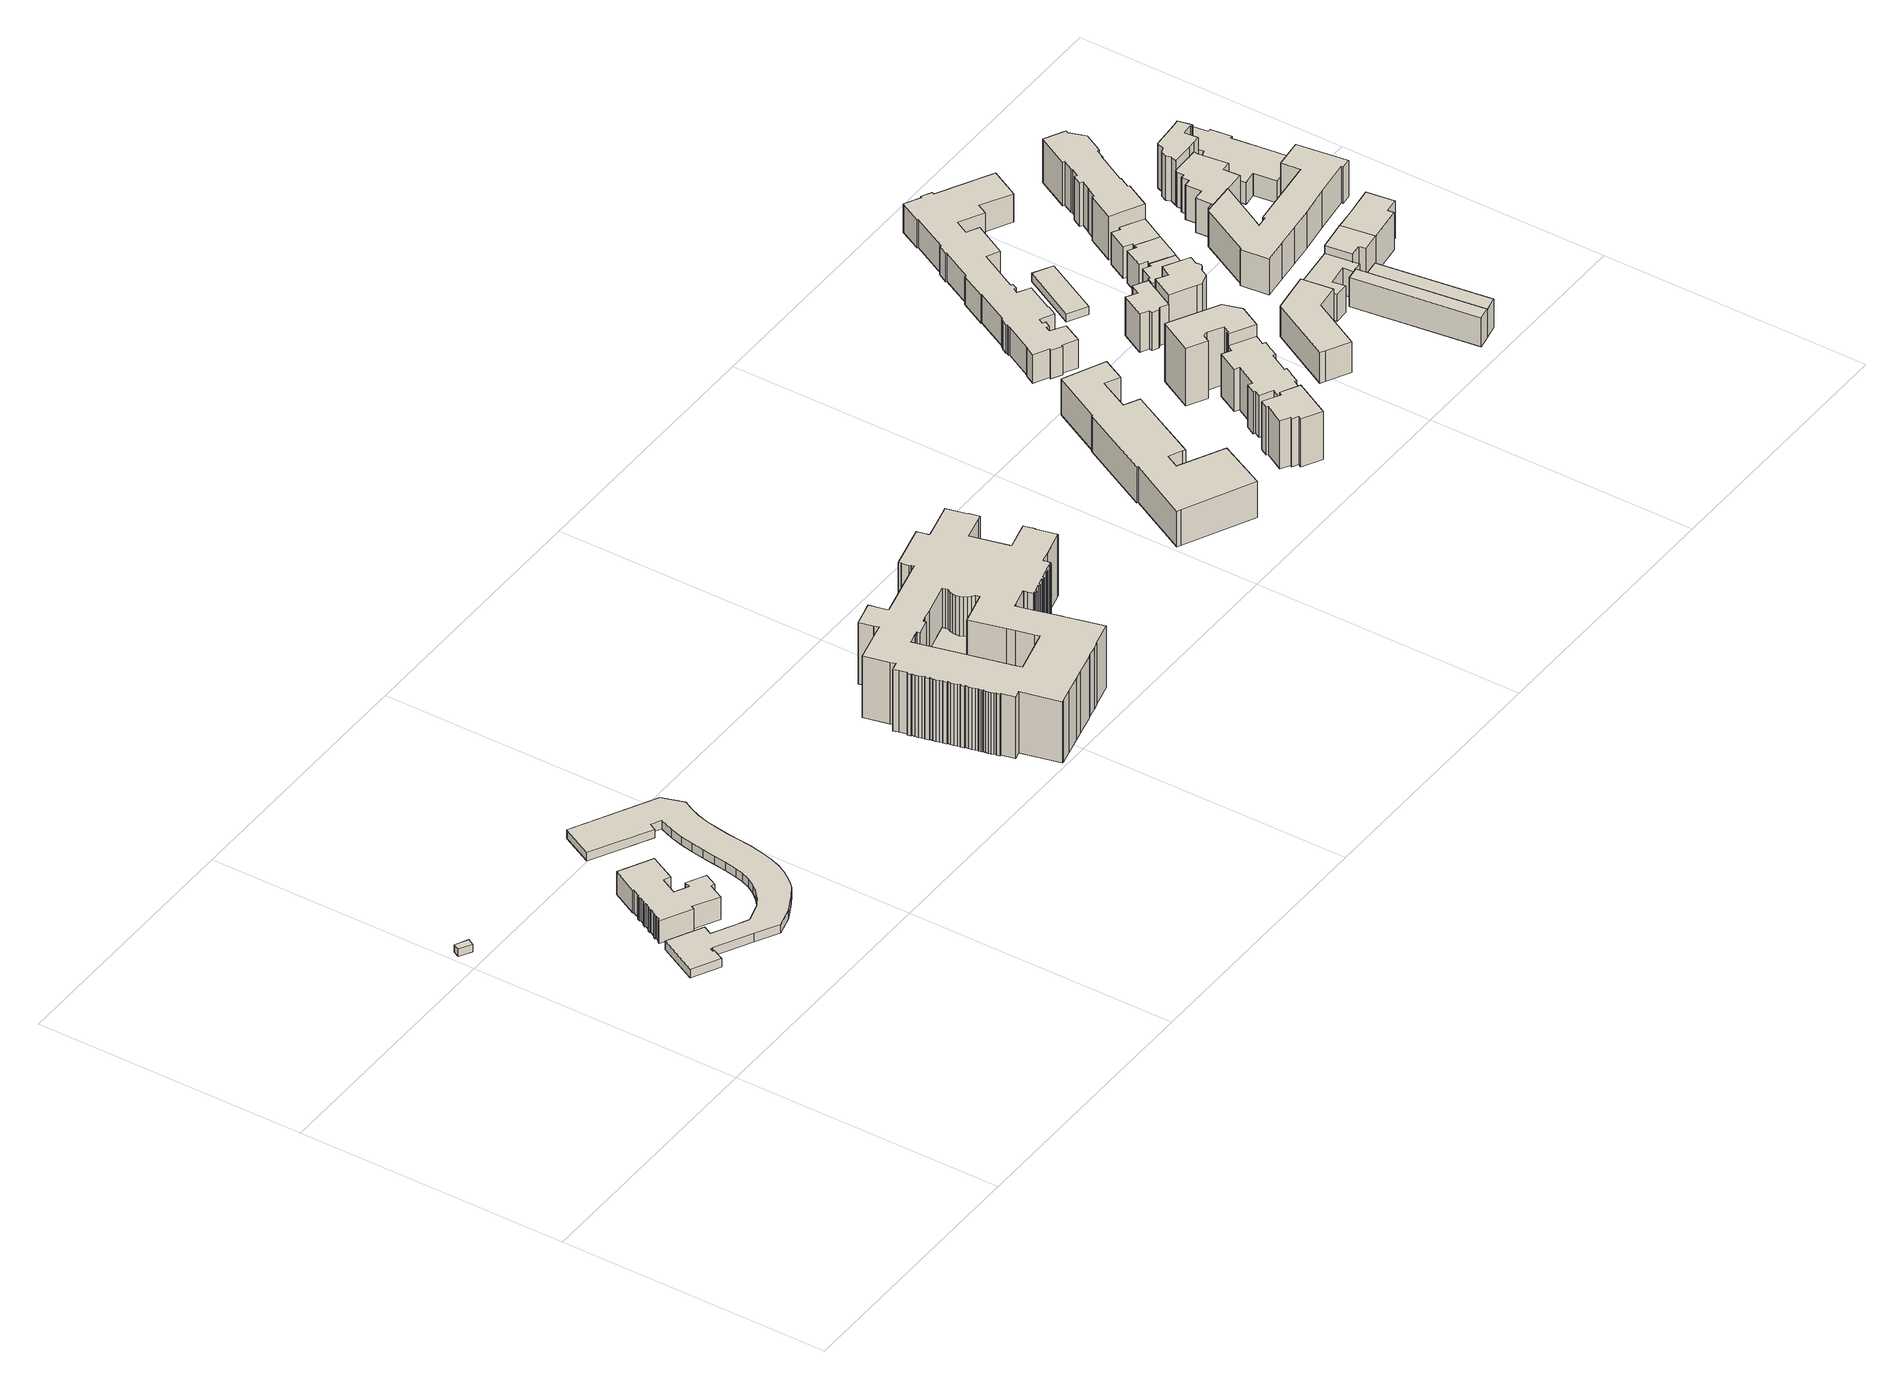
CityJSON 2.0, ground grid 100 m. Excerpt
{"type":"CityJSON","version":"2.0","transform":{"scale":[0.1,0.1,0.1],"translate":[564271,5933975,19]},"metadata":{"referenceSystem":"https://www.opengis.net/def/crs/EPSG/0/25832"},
"CityObjects":{
"building1":{"type":"Building","attributes":{"Gemeindeschluessel":"02100111","Geometrietyp2DReferenz":"3000","BezugspunktDach":"2000","function":"31001_2500","measuredHeight":3,"storeysAboveGround":1},"address":[{"country":"Germany","locality":"Hamburg","thoroughfareName":"Glacischaussee","postcode":"20359"}],"geometry":[{"type":"Solid","lod":"1","boundaries":[[[[0,1,2,3]],[[4,5,6,7]],[[2,4,7,3]],[[1,5,4,2]],[[0,6,5,1]],[[3,7,6,0]]]]}]},
"building2":{"type":"Building","attributes":{"Gemeindeschluessel":"02100106","Geometrietyp2DReferenz":"3000","BezugspunktDach":"2000","function":"31001_3070","measuredHeight":14.23,"storeysAboveGround":3},"address":[{"country":"Germany","locality":"Hamburg","thoroughfareName":"Glacischaussee","postcode":"20359"}],"geometry":[{"type":"Solid","lod":"1","boundaries":[[[[8,9,10,11,12,13,14,15,16,17,18,19,20,21,22,23,24,25,26,27,28,29,30,31,32,33,34,35,36,37,38,39,40,41]],[[42,43,44,45,46,47,48,49,50,51,52,53,54,55,56,57,58,59,60,61,62,63,64,65,66,67,68,69,70,71,72,73,74,75]],[[40,42,75,41]],[[39,43,42,40]],[[38,44,43,39]],[[37,45,44,38]],[[36,46,45,37]],[[35,47,46,36]],[[34,48,47,35]],[[33,49,48,34]],[[32,50,49,33]],[[31,51,50,32]],[[30,52,51,31]],[[29,53,52,30]],[[28,54,53,29]],[[27,55,54,28]],[[26,56,55,27]],[[25,57,56,26]],[[24,58,57,25]],[[23,59,58,24]],[[22,60,59,23]],[[21,61,60,22]],[[20,62,61,21]],[[19,63,62,20]],[[18,64,63,19]],[[17,65,64,18]],[[16,66,65,17]],[[15,67,66,16]],[[14,68,67,15]],[[13,69,68,14]],[[12,70,69,13]],[[11,71,70,12]],[[10,72,71,11]],[[9,73,72,10]],[[8,74,73,9]],[[41,75,74,8]]]]}]},
"building3":{"type":"Building","attributes":{"Gemeindeschluessel":"02100106","Geometrietyp2DReferenz":"3000","BezugspunktDach":"2000","function":"31001_3070","measuredHeight":6.99,"storeysAboveGround":1},"address":[{"country":"Germany","locality":"Hamburg","thoroughfareNumber":"2","thoroughfareName":"Glacischaussee","postcode":"20359"}],"geometry":[{"type":"Solid","lod":"1","boundaries":[[[[76,77,78,79,80,81,82,83,84,85,86,87,88,89,90,91,92,93,94,95,96,97,98,99,100,101,102,103,104,105,106,107,108,109,110,111,112,113,114,115,116,117,118,119,120,121,122,123,124,125,126,127,128,129]],[[130,131,132,133,134,135,136,137,138,139,140,141,142,143,144,145,146,147,148,149,150,151,152,153,154,155,156,157,158,159,160,161,162,163,164,165,166,167,168,169,170,171,172,173,174,175,176,177,178,179,180,181,182,183]],[[128,130,183,129]],[[127,131,130,128]],[[126,132,131,127]],[[125,133,132,126]],[[124,134,133,125]],[[123,135,134,124]],[[122,136,135,123]],[[121,137,136,122]],[[120,138,137,121]],[[119,139,138,120]],[[118,140,139,119]],[[117,141,140,118]],[[116,142,141,117]],[[115,143,142,116]],[[114,144,143,115]],[[113,145,144,114]],[[112,146,145,113]],[[111,147,146,112]],[[110,148,147,111]],[[109,149,148,110]],[[108,150,149,109]],[[107,151,150,108]],[[106,152,151,107]],[[105,153,152,106]],[[104,154,153,105]],[[103,155,154,104]],[[102,156,155,103]],[[101,157,156,102]],[[100,158,157,101]],[[99,159,158,100]],[[98,160,159,99]],[[97,161,160,98]],[[96,162,161,97]],[[95,163,162,96]],[[94,164,163,95]],[[93,165,164,94]],[[92,166,165,93]],[[91,167,166,92]],[[90,168,167,91]],[[89,169,168,90]],[[88,170,169,89]],[[87,171,170,88]],[[86,172,171,87]],[[85,173,172,86]],[[84,174,173,85]],[[83,175,174,84]],[[82,176,175,83]],[[81,177,176,82]],[[80,178,177,81]],[[79,179,178,80]],[[78,180,179,79]],[[77,181,180,78]],[[76,182,181,77]],[[129,183,182,76]]]]}]},
"building4":{"type":"Building","attributes":{"Gemeindeschluessel":"02100106","Geometrietyp2DReferenz":"3000","BezugspunktDach":"2000","function":"51009_1610","measuredHeight":9},"address":[{"country":"Germany","locality":"Hamburg","postcode":"20355"}],"geometry":[{"type":"Solid","lod":"1","boundaries":[[[[184,185,186,187,188,189,190,191,192,193,194,195,196,197,198,199,200,201,202]],[[203,204,205,206,207,208,209,210,211,212,213,214,215,216,217,218,219,220,221]],[[201,203,221,202]],[[200,204,203,201]],[[199,205,204,200]],[[198,206,205,199]],[[197,207,206,198]],[[196,208,207,197]],[[195,209,208,196]],[[194,210,209,195]],[[193,211,210,194]],[[192,212,211,193]],[[191,213,212,192]],[[190,214,213,191]],[[189,215,214,190]],[[188,216,215,189]],[[187,217,216,188]],[[186,218,217,187]],[[185,219,218,186]],[[184,220,219,185]],[[202,221,220,184]]]]}]},
"building5":{"type":"Building","attributes":{"name":"Museum für Hamburgische Geschichte","Gemeindeschluessel":"02100106","Geometrietyp2DReferenz":"3000","BezugspunktDach":"2000","function":"31001_3030","measuredHeight":35.71,"storeysAboveGround":3},"address":[{"country":"Germany","locality":"Hamburg","thoroughfareNumber":"24","thoroughfareName":"Holstenwall","postcode":"20355"}],"geometry":[{"type":"Solid","lod":"1","boundaries":[[[[222,223,224,225,226,227,228,229,230,231,232,233,234,235,236,237,238,239,240,241,242,243,244,245,246,247,248,249,250,251,252,253,254,255,256,257,258,259,260,261,262,263,264,265,266,267,268,269,270,271,272,273,274,275,276,277,278,279,280,281,282,283,284,285,286,287,288,289,290,291,292,293,294,295,296,297,298,299,300,301,302,303,304,305,306,307,308,309,310,311,312,313,314,315,316,317,318,319,320,321,322,323,324,325,326,327,328,329,330,331,332,333,334,335,336,337,338,339,340,341,342,343,344,345,346,347,348,349,350,351,352,353,354,355,356,357,358,359,360,361,362,363,364,365,366,367,368,369,370,371,372,373],[374,375,376,377,378,379,380,381,382,383,384,385,386,387,388,389,390,391,392,393,394,395,396,397,398,399,400,401,402,403,404,405,406,407,408,409,410,411,412]],[[413,414,415,416,417,418,419,420,421,422,423,424,425,426,427,428,429,430,431,432,433,434,435,436,437,438,439,440,441,442,443,444,445,446,447,448,449,450,451,452,453,454,455,456,457,458,459,460,461,462,463,464,465,466,467,468,469,470,471,472,473,474,475,476,477,478,479,480,481,482,483,484,485,486,487,488,489,490,491,492,493,494,495,496,497,498,499,500,501,502,503,504,505,506,507,508,509,510,511,512,513,514,515,516,517,518,519,520,521,522,523,524,525,526,527,528,529,530,531,532,533,534,535,536,537,538,539,540,541,542,543,544,545,546,547,548,549,550,551,552,553,554,555,556,557,558,559,560,561,562,563,564],[565,566,567,568,569,570,571,572,573,574,575,576,577,578,579,580,581,582,583,584,585,586,587,588,589,590,591,592,593,594,595,596,597,598,599,600,601,602,603]],[[372,413,564,373]],[[371,414,413,372]],[[370,415,414,371]],[[369,416,415,370]],[[368,417,416,369]],[[367,418,417,368]],[[366,419,418,367]],[[365,420,419,366]],[[364,421,420,365]],[[363,422,421,364]],[[362,423,422,363]],[[361,424,423,362]],[[360,425,424,361]],[[359,426,425,360]],[[358,427,426,359]],[[357,428,427,358]],[[356,429,428,357]],[[355,430,429,356]],[[354,431,430,355]],[[353,432,431,354]],[[352,433,432,353]],[[351,434,433,352]],[[350,435,434,351]],[[349,436,435,350]],[[348,437,436,349]],[[347,438,437,348]],[[346,439,438,347]],[[345,440,439,346]],[[344,441,440,345]],[[343,442,441,344]],[[342,443,442,343]],[[341,444,443,342]],[[340,445,444,341]],[[339,446,445,340]],[[338,447,446,339]],[[337,448,447,338]],[[336,449,448,337]],[[335,450,449,336]],[[334,451,450,335]],[[333,452,451,334]],[[332,453,452,333]],[[331,454,453,332]],[[330,455,454,331]],[[329,456,455,330]],[[328,457,456,329]],[[327,458,457,328]],[[326,459,458,327]],[[325,460,459,326]],[[324,461,460,325]],[[323,462,461,324]],[[322,463,462,323]],[[321,464,463,322]],[[320,465,464,321]],[[319,466,465,320]],[[318,467,466,319]],[[317,468,467,318]],[[316,469,468,317]],[[315,470,469,316]],[[314,471,470,315]],[[313,472,471,314]],[[312,473,472,313]],[[311,474,473,312]],[[310,475,474,311]],[[309,476,475,310]],[[308,477,476,309]],[[307,478,477,308]],[[306,479,478,307]],[[305,480,479,306]],[[304,481,480,305]],[[303,482,481,304]],[[302,483,482,303]],[[301,484,483,302]],[[300,485,484,301]],[[299,486,485,300]],[[298,487,486,299]],[[297,488,487,298]],[[296,489,488,297]],[[295,490,489,296]],[[294,491,490,295]],[[293,492,491,294]],[[292,493,492,293]],[[291,494,493,292]],[[290,495,494,291]],[[289,496,495,290]],[[288,497,496,289]],[[287,498,497,288]],[[286,499,498,287]],[[285,500,499,286]],[[284,501,500,285]],[[283,502,501,284]],[[282,503,502,283]],[[281,504,503,282]],[[280,505,504,281]],[[279,506,505,280]],[[278,507,506,279]],[[277,508,507,278]],[[276,509,508,277]],[[275,510,509,276]],[[274,511,510,275]],[[273,512,511,274]],[[272,513,512,273]],[[271,514,513,272]],[[270,515,514,271]],[[269,516,515,270]],[[268,517,516,269]],[[267,518,517,268]],[[266,519,518,267]],[[265,520,519,266]],[[264,521,520,265]],[[263,522,521,264]],[[262,523,522,263]],[[261,524,523,262]],[[260,525,524,261]],[[259,526,525,260]],[[258,527,526,259]],[[257,528,527,258]],[[256,529,528,257]],[[255,530,529,256]],[[254,531,530,255]],[[253,532,531,254]],[[252,533,532,253]],[[251,534,533,252]],[[250,535,534,251]],[[249,536,535,250]],[[248,537,536,249]],[[247,538,537,248]],[[246,539,538,247]],[[245,540,539,246]],[[244,541,540,245]],[[243,542,541,244]],[[242,543,542,243]],[[241,544,543,242]],[[240,545,544,241]],[[239,546,545,240]],[[238,547,546,239]],[[237,548,547,238]],[[236,549,548,237]],[[235,550,549,236]],[[234,551,550,235]],[[233,552,551,234]],[[232,553,552,233]],[[231,554,553,232]],[[230,555,554,231]],[[229,556,555,230]],[[228,557,556,229]],[[227,558,557,228]],[[226,559,558,227]],[[225,560,559,226]],[[224,561,560,225]],[[223,562,561,224]],[[222,563,562,223]],[[373,564,563,222]],[[411,565,603,412]],[[410,566,565,411]],[[409,567,566,410]],[[408,568,567,409]],[[407,569,568,408]],[[406,570,569,407]],[[405,571,570,406]],[[404,572,571,405]],[[403,573,572,404]],[[402,574,573,403]],[[401,575,574,402]],[[400,576,575,401]],[[399,577,576,400]],[[398,578,577,399]],[[397,579,578,398]],[[396,580,579,397]],[[395,581,580,396]],[[394,582,581,395]],[[393,583,582,394]],[[392,584,583,393]],[[391,585,584,392]],[[390,586,585,391]],[[389,587,586,390]],[[388,588,587,389]],[[387,589,588,388]],[[386,590,589,387]],[[385,591,590,386]],[[384,592,591,385]],[[383,593,592,384]],[[382,594,593,383]],[[381,595,594,382]],[[380,596,595,381]],[[379,597,596,380]],[[378,598,597,379]],[[377,599,598,378]],[[376,600,599,377]],[[375,601,600,376]],[[374,602,601,375]],[[412,603,602,374]]]]}]},
"building6":{"type":"Building","attributes":{"Gemeindeschluessel":"02100106","Geometrietyp2DReferenz":"3000","BezugspunktDach":"2000","function":"31001_2460","measuredHeight":2.52,"storeysAboveGround":1},"address":[{"country":"Germany","locality":"Hamburg","thoroughfareName":"Holstenwall","postcode":"20355"}],"geometry":[{"type":"Solid","lod":"1","boundaries":[[[[604,605,606,607]],[[608,609,610,611]],[[606,608,611,607]],[[605,609,608,606]],[[604,610,609,605]],[[607,611,610,604]]]]}]},
"building7":{"type":"Building","attributes":{"name":"Handelsschule","Gemeindeschluessel":"02100106","Geometrietyp2DReferenz":"3000","BezugspunktDach":"2000","function":"31001_3020","measuredHeight":25.82,"storeysAboveGround":3},"address":[{"country":"Germany","locality":"Hamburg","thoroughfareNumber":"16","thoroughfareName":"Holstenwall","postcode":"20355"}],"geometry":[{"type":"Solid","lod":"1","boundaries":[[[[612,613,614,615,616,617,618,619,620,621,622,623,624,625,626,627,628,629,630]],[[631,632,633,634,635,636,637,638,639,640,641,642,643,644,645,646,647,648,649]],[[629,631,649,630]],[[628,632,631,629]],[[627,633,632,628]],[[626,634,633,627]],[[625,635,634,626]],[[624,636,635,625]],[[623,637,636,624]],[[622,638,637,623]],[[621,639,638,622]],[[620,640,639,621]],[[619,641,640,620]],[[618,642,641,619]],[[617,643,642,618]],[[616,644,643,617]],[[615,645,644,616]],[[614,646,645,615]],[[613,647,646,614]],[[612,648,647,613]],[[630,649,648,612]]]]}]},
"building8":{"type":"Building","attributes":{"Gemeindeschluessel":"02100106","Geometrietyp2DReferenz":"3000","BezugspunktDach":"2000","function":"31001_2460","measuredHeight":3,"storeysAboveGround":1},"address":[{"country":"Germany","locality":"Hamburg","thoroughfareName":"Holstenwall","postcode":"20355"}],"geometry":[{"type":"Solid","lod":"1","boundaries":[[[[650,651,652,653]],[[654,655,656,657]],[[652,654,657,653]],[[651,655,654,652]],[[650,656,655,651]],[[653,657,656,650]]]]}]},
"building9":{"type":"Building","attributes":{"Gemeindeschluessel":"02100106","Geometrietyp2DReferenz":"3000","BezugspunktDach":"2000","function":"31001_1010","measuredHeight":21.66,"storeysAboveGround":5},"address":[{"country":"Germany","locality":"Hamburg","thoroughfareNumber":"61a","thoroughfareName":"Hütten","postcode":"20355"}],"geometry":[{"type":"Solid","lod":"1","boundaries":[[[[658,659,660,661,662,663,664,665,666,667,668,669]],[[670,671,672,673,674,675,676,677,678,679,680,681]],[[668,670,681,669]],[[667,671,670,668]],[[666,672,671,667]],[[665,673,672,666]],[[664,674,673,665]],[[663,675,674,664]],[[662,676,675,663]],[[661,677,676,662]],[[660,678,677,661]],[[659,679,678,660]],[[658,680,679,659]],[[669,681,680,658]]]]}]},
"building10":{"type":"Building","attributes":{"Gemeindeschluessel":"02100106","Geometrietyp2DReferenz":"3000","BezugspunktDach":"2000","function":"31001_1010","measuredHeight":19.32,"storeysAboveGround":5},"address":[{"country":"Germany","locality":"Hamburg","thoroughfareNumber":"59","thoroughfareName":"Hütten","postcode":"20355"}],"geometry":[{"type":"Solid","lod":"1","boundaries":[[[[682,683,684,685,686,687,688,689,690,691,692,693,694,695,696,697,698,699,700,701,702,703,704,705,706,707,708,709,710,711,712]],[[713,714,715,716,717,718,719,720,721,722,723,724,725,726,727,728,729,730,731,732,733,734,735,736,737,738,739,740,741,742,743]],[[711,713,743,712]],[[710,714,713,711]],[[709,715,714,710]],[[708,716,715,709]],[[707,717,716,708]],[[706,718,717,707]],[[705,719,718,706]],[[704,720,719,705]],[[703,721,720,704]],[[702,722,721,703]],[[701,723,722,702]],[[700,724,723,701]],[[699,725,724,700]],[[698,726,725,699]],[[697,727,726,698]],[[696,728,727,697]],[[695,729,728,696]],[[694,730,729,695]],[[693,731,730,694]],[[692,732,731,693]],[[691,733,732,692]],[[690,734,733,691]],[[689,735,734,690]],[[688,736,735,689]],[[687,737,736,688]],[[686,738,737,687]],[[685,739,738,686]],[[684,740,739,685]],[[683,741,740,684]],[[682,742,741,683]],[[712,743,742,682]]]]}]},
"building11":{"type":"Building","attributes":{"Gemeindeschluessel":"02100106","Geometrietyp2DReferenz":"3000","BezugspunktDach":"2000","function":"31001_1010","measuredHeight":24.97,"storeysAboveGround":6},"address":[{"country":"Germany","locality":"Hamburg","thoroughfareNumber":"54","thoroughfareName":"Hütten","postcode":"20355"}],"geometry":[{"type":"Solid","lod":"1","boundaries":[[[[744,745,746,747,748,749,750,751,752,753,754,755,756]],[[757,758,759,760,761,762,763,764,765,766,767,768,769]],[[755,757,769,756]],[[754,758,757,755]],[[753,759,758,754]],[[752,760,759,753]],[[751,761,760,752]],[[750,762,761,751]],[[749,763,762,750]],[[748,764,763,749]],[[747,765,764,748]],[[746,766,765,747]],[[745,767,766,746]],[[744,768,767,745]],[[756,769,768,744]]]]}]},
"building12":{"type":"Building","attributes":{"Gemeindeschluessel":"02100106","Geometrietyp2DReferenz":"3000","BezugspunktDach":"2000","function":"31001_1010","measuredHeight":21.52,"storeysAboveGround":5},"address":[{"country":"Germany","locality":"Hamburg","thoroughfareNumber":"42","thoroughfareName":"Peterstraße","postcode":"20355"}],"geometry":[{"type":"Solid","lod":"1","boundaries":[[[[770,771,772,773,774,775,776,777,778,779,780]],[[781,782,783,784,785,786,787,788,789,790,791]],[[779,781,791,780]],[[778,782,781,779]],[[777,783,782,778]],[[776,784,783,777]],[[775,785,784,776]],[[774,786,785,775]],[[773,787,786,774]],[[772,788,787,773]],[[771,789,788,772]],[[770,790,789,771]],[[780,791,790,770]]]]}]},
"building13":{"type":"Building","attributes":{"Gemeindeschluessel":"02100106","Geometrietyp2DReferenz":"3000","BezugspunktDach":"2000","function":"31001_1010","measuredHeight":14.81,"storeysAboveGround":3},"address":[{"country":"Germany","locality":"Hamburg","thoroughfareNumber":"89","thoroughfareName":"Hütten","postcode":"20355"}],"geometry":[{"type":"Solid","lod":"1","boundaries":[[[[792,793,794,795,796,797,798]],[[799,800,801,802,803,804,805]],[[797,799,805,798]],[[796,800,799,797]],[[795,801,800,796]],[[794,802,801,795]],[[793,803,802,794]],[[792,804,803,793]],[[798,805,804,792]]]]}]},
"building14":{"type":"Building","attributes":{"Gemeindeschluessel":"02100106","Geometrietyp2DReferenz":"3000","BezugspunktDach":"2000","function":"31001_3020","measuredHeight":3.4,"storeysAboveGround":1},"address":[{"country":"Germany","locality":"Hamburg","thoroughfareName":"Holstenwall","postcode":"20355"}],"geometry":[{"type":"Solid","lod":"1","boundaries":[[[[806,807,808,809]],[[810,811,812,813]],[[808,810,813,809]],[[807,811,810,808]],[[806,812,811,807]],[[809,813,812,806]]]]}]},
"building15":{"type":"Building","attributes":{"name":"Staatliche Handelsschule Holstenwall","Gemeindeschluessel":"02100106","Geometrietyp2DReferenz":"3000","BezugspunktDach":"2000","function":"31001_3020","measuredHeight":20.12,"storeysAboveGround":3},"address":[{"country":"Germany","locality":"Hamburg","thoroughfareNumber":"14","thoroughfareName":"Holstenwall","postcode":"20355"}],"geometry":[{"type":"Solid","lod":"1","boundaries":[[[[814,815,816,817,818,819,820,821,822,823,824,825,826,827,828,829,830,831,832,833,834,835,836,837,838,839,840,841,842,843,844,845,846,847,848,849,850,851,852,853,854,855,856,857,858,859,860,861,862,863,864,865,866,867,868,869]],[[870,871,872,873,874,875,876,877,878,879,880,881,882,883,884,885,886,887,888,889,890,891,892,893,894,895,896,897,898,899,900,901,902,903,904,905,906,907,908,909,910,911,912,913,914,915,916,917,918,919,920,921,922,923,924,925]],[[868,870,925,869]],[[867,871,870,868]],[[866,872,871,867]],[[865,873,872,866]],[[864,874,873,865]],[[863,875,874,864]],[[862,876,875,863]],[[861,877,876,862]],[[860,878,877,861]],[[859,879,878,860]],[[858,880,879,859]],[[857,881,880,858]],[[856,882,881,857]],[[855,883,882,856]],[[854,884,883,855]],[[853,885,884,854]],[[852,886,885,853]],[[851,887,886,852]],[[850,888,887,851]],[[849,889,888,850]],[[848,890,889,849]],[[847,891,890,848]],[[846,892,891,847]],[[845,893,892,846]],[[844,894,893,845]],[[843,895,894,844]],[[842,896,895,843]],[[841,897,896,842]],[[840,898,897,841]],[[839,899,898,840]],[[838,900,899,839]],[[837,901,900,838]],[[836,902,901,837]],[[835,903,902,836]],[[834,904,903,835]],[[833,905,904,834]],[[832,906,905,833]],[[831,907,906,832]],[[830,908,907,831]],[[829,909,908,830]],[[828,910,909,829]],[[827,911,910,828]],[[826,912,911,827]],[[825,913,912,826]],[[824,914,913,825]],[[823,915,914,824]],[[822,916,915,823]],[[821,917,916,822]],[[820,918,917,821]],[[819,919,918,820]],[[818,920,919,819]],[[817,921,920,818]],[[816,922,921,817]],[[815,923,922,816]],[[814,924,923,815]],[[869,925,924,814]]]]}]},
"building16":{"type":"Building","attributes":{"Gemeindeschluessel":"02100106","Geometrietyp2DReferenz":"3000","BezugspunktDach":"2000","function":"31001_1010","measuredHeight":20.63,"storeysAboveGround":5},"address":[{"country":"Germany","locality":"Hamburg","thoroughfareNumber":"49","thoroughfareName":"Hütten","postcode":"20355"}],"geometry":[{"type":"Solid","lod":"1","boundaries":[[[[926,927,928,929,930,931,932,933,934,935,936,937,938,939]],[[940,941,942,943,944,945,946,947,948,949,950,951,952,953]],[[938,940,953,939]],[[937,941,940,938]],[[936,942,941,937]],[[935,943,942,936]],[[934,944,943,935]],[[933,945,944,934]],[[932,946,945,933]],[[931,947,946,932]],[[930,948,947,931]],[[929,949,948,930]],[[928,950,949,929]],[[927,951,950,928]],[[926,952,951,927]],[[939,953,952,926]]]]}]},
"building17":{"type":"Building","attributes":{"Gemeindeschluessel":"02100106","Geometrietyp2DReferenz":"3000","BezugspunktDach":"2000","function":"31001_1010","measuredHeight":13.4,"storeysAboveGround":4},"address":[{"country":"Germany","locality":"Hamburg","thoroughfareNumber":"48","thoroughfareName":"Hütten","postcode":"20355"}],"geometry":[{"type":"Solid","lod":"1","boundaries":[[[[954,955,956,957,958,959,960,961,962,963]],[[964,965,966,967,968,969,970,971,972,973]],[[962,964,973,963]],[[961,965,964,962]],[[960,966,965,961]],[[959,967,966,960]],[[958,968,967,959]],[[957,969,968,958]],[[956,970,969,957]],[[955,971,970,956]],[[954,972,971,955]],[[963,973,972,954]]]]}]},
"building18":{"type":"Building","attributes":{"Gemeindeschluessel":"02100106","Geometrietyp2DReferenz":"3000","BezugspunktDach":"2000","function":"31001_1010","measuredHeight":13.15,"storeysAboveGround":4},"address":[{"country":"Germany","locality":"Hamburg","thoroughfareNumber":"47","thoroughfareName":"Hütten","postcode":"20355"}],"geometry":[{"type":"Solid","lod":"1","boundaries":[[[[974,975,976,977,954,963,978,979]],[[980,981,982,983,984,985,986,987]],[[978,980,987,979]],[[963,981,980,978]],[[954,982,981,963]],[[977,983,982,954]],[[976,984,983,977]],[[975,985,984,976]],[[974,986,985,975]],[[979,987,986,974]]]]}]},
"building19":{"type":"Building","attributes":{"Gemeindeschluessel":"02100106","Geometrietyp2DReferenz":"3000","BezugspunktDach":"2000","function":"31001_1010","measuredHeight":13.55,"storeysAboveGround":3},"address":[{"country":"Germany","locality":"Hamburg","thoroughfareNumber":"39b","thoroughfareName":"Peterstraße","postcode":"20355"}],"geometry":[{"type":"Solid","lod":"1","boundaries":[[[[988,989,990,991]],[[992,993,994,995]],[[990,992,995,991]],[[989,993,992,990]],[[988,994,993,989]],[[991,995,994,988]]]]}]},
"building20":{"type":"Building","attributes":{"name":"Museum","Gemeindeschluessel":"02100106","Geometrietyp2DReferenz":"3000","BezugspunktDach":"2000","function":"31001_3030","measuredHeight":14.46,"storeysAboveGround":3},"address":[{"country":"Germany","locality":"Hamburg","thoroughfareNumber":"39","thoroughfareName":"Peterstraße","postcode":"20355"}],"geometry":[{"type":"Solid","lod":"1","boundaries":[[[[996,997,998,999,1000,1001,1002,1003,1004]],[[1005,1006,1007,1008,1009,1010,1011,1012,1013]],[[1003,1005,1013,1004]],[[1002,1006,1005,1003]],[[1001,1007,1006,1002]],[[1000,1008,1007,1001]],[[999,1009,1008,1000]],[[998,1010,1009,999]],[[997,1011,1010,998]],[[996,1012,1011,997]],[[1004,1013,1012,996]]]]}]},
"building21":{"type":"Building","attributes":{"Gemeindeschluessel":"02100106","Geometrietyp2DReferenz":"3000","BezugspunktDach":"2000","function":"31001_1010","measuredHeight":13.31,"storeysAboveGround":4},"address":[{"country":"Germany","locality":"Hamburg","thoroughfareNumber":"46","thoroughfareName":"Hütten","postcode":"20355"}],"geometry":[{"type":"Solid","lod":"1","boundaries":[[[[1014,1015,1016,1017,1018,1019,1020,1021]],[[1022,1023,1024,1025,1026,1027,1028,1029]],[[1020,1022,1029,1021]],[[1019,1023,1022,1020]],[[1018,1024,1023,1019]],[[1017,1025,1024,1018]],[[1016,1026,1025,1017]],[[1015,1027,1026,1016]],[[1014,1028,1027,1015]],[[1021,1029,1028,1014]]]]}]},
"building22":{"type":"Building","attributes":{"Gemeindeschluessel":"02100106","Geometrietyp2DReferenz":"3000","BezugspunktDach":"2000","function":"31001_1010","measuredHeight":12.66,"storeysAboveGround":3},"address":[{"country":"Germany","locality":"Hamburg","thoroughfareNumber":"37b","thoroughfareName":"Peterstraße","postcode":"20355"}],"geometry":[{"type":"Solid","lod":"1","boundaries":[[[[1030,1031,1032,989]],[[1033,1034,1035,1036]],[[1032,1033,1036,989]],[[1031,1034,1033,1032]],[[1030,1035,1034,1031]],[[989,1036,1035,1030]]]]}]},
"building23":{"type":"Building","attributes":{"Gemeindeschluessel":"02100106","Geometrietyp2DReferenz":"3000","BezugspunktDach":"2000","function":"31001_1010","measuredHeight":16.79,"storeysAboveGround":4},"address":[{"country":"Germany","locality":"Hamburg","thoroughfareNumber":"37","thoroughfareName":"Peterstraße","postcode":"20355"}],"geometry":[{"type":"Solid","lod":"1","boundaries":[[[[1037,1038,1039,1040,1041,1042,1043]],[[1044,1045,1046,1047,1048,1049,1050]],[[1042,1044,1050,1043]],[[1041,1045,1044,1042]],[[1040,1046,1045,1041]],[[1039,1047,1046,1040]],[[1038,1048,1047,1039]],[[1037,1049,1048,1038]],[[1043,1050,1049,1037]]]]}]},
"building24":{"type":"Building","attributes":{"Gemeindeschluessel":"02100106","Geometrietyp2DReferenz":"3000","BezugspunktDach":"2000","function":"31001_3050","measuredHeight":17.78,"storeysAboveGround":4},"address":[{"country":"Germany","locality":"Hamburg","thoroughfareNumber":"40","thoroughfareName":"Hütten","postcode":"20355"}],"geometry":[{"type":"Solid","lod":"1","boundaries":[[[[1051,1052,1053,1054,1055,1056,1057,1058,1059,1060,1061,1062,1063,1064,1065,1066,1067,1068,1069,1070,1071,1072,1073,1074,1075,1076,1077]],[[1078,1079,1080,1081,1082,1083,1084,1085,1086,1087,1088,1089,1090,1091,1092,1093,1094,1095,1096,1097,1098,1099,1100,1101,1102,1103,1104]],[[1076,1078,1104,1077]],[[1075,1079,1078,1076]],[[1074,1080,1079,1075]],[[1073,1081,1080,1074]],[[1072,1082,1081,1073]],[[1071,1083,1082,1072]],[[1070,1084,1083,1071]],[[1069,1085,1084,1070]],[[1068,1086,1085,1069]],[[1067,1087,1086,1068]],[[1066,1088,1087,1067]],[[1065,1089,1088,1066]],[[1064,1090,1089,1065]],[[1063,1091,1090,1064]],[[1062,1092,1091,1063]],[[1061,1093,1092,1062]],[[1060,1094,1093,1061]],[[1059,1095,1094,1060]],[[1058,1096,1095,1059]],[[1057,1097,1096,1058]],[[1056,1098,1097,1057]],[[1055,1099,1098,1056]],[[1054,1100,1099,1055]],[[1053,1101,1100,1054]],[[1052,1102,1101,1053]],[[1051,1103,1102,1052]],[[1077,1104,1103,1051]]]]}]},
"building25":{"type":"Building","attributes":{"Gemeindeschluessel":"02100106","Geometrietyp2DReferenz":"3000","BezugspunktDach":"2000","function":"31001_1010","measuredHeight":18.11,"storeysAboveGround":4},"address":[{"country":"Germany","locality":"Hamburg","thoroughfareNumber":"28","thoroughfareName":"Peterstraße","postcode":"20459"}],"geometry":[{"type":"Solid","lod":"1","boundaries":[[[[1105,1106,1107,1108,1109,1110,1111,1112,1113,1114,1115,1116,1117,1118,1119,1120,1121,1122,1123,1124,1125]],[[1126,1127,1128,1129,1130,1131,1132,1133,1134,1135,1136,1137,1138,1139,1140,1141,1142,1143,1144,1145,1146]],[[1124,1126,1146,1125]],[[1123,1127,1126,1124]],[[1122,1128,1127,1123]],[[1121,1129,1128,1122]],[[1120,1130,1129,1121]],[[1119,1131,1130,1120]],[[1118,1132,1131,1119]],[[1117,1133,1132,1118]],[[1116,1134,1133,1117]],[[1115,1135,1134,1116]],[[1114,1136,1135,1115]],[[1113,1137,1136,1114]],[[1112,1138,1137,1113]],[[1111,1139,1138,1112]],[[1110,1140,1139,1111]],[[1109,1141,1140,1110]],[[1108,1142,1141,1109]],[[1107,1143,1142,1108]],[[1106,1144,1143,1107]],[[1105,1145,1144,1106]],[[1125,1146,1145,1105]]]]}]},
"building26":{"type":"Building","attributes":{"name":"Museum","Gemeindeschluessel":"02100106","Geometrietyp2DReferenz":"3000","BezugspunktDach":"2000","function":"31001_1010","measuredHeight":17.13,"storeysAboveGround":5},"address":[{"country":"Germany","locality":"Hamburg","thoroughfareNumber":"31","thoroughfareName":"Peterstraße","postcode":"20459"}],"geometry":[{"type":"Solid","lod":"1","boundaries":[[[[1147,1148,1149,1150,1151,1152,1153]],[[1154,1155,1156,1157,1158,1159,1160]],[[1152,1154,1160,1153]],[[1151,1155,1154,1152]],[[1150,1156,1155,1151]],[[1149,1157,1156,1150]],[[1148,1158,1157,1149]],[[1147,1159,1158,1148]],[[1153,1160,1159,1147]]]]}]},
"building27":{"type":"Building","attributes":{"Gemeindeschluessel":"02100106","Geometrietyp2DReferenz":"3000","BezugspunktDach":"2000","function":"31001_1120","measuredHeight":20.81,"storeysAboveGround":6},"address":[{"country":"Germany","locality":"Hamburg","thoroughfareNumber":"112","thoroughfareName":"Hütten","postcode":"20355"}],"geometry":[{"type":"Solid","lod":"1","boundaries":[[[[1161,1162,1163,1164,1165,1166,1167,1168,1169,1170,1171,1172,1173,1174,1175,1176,1177]],[[1178,1179,1180,1181,1182,1183,1184,1185,1186,1187,1188,1189,1190,1191,1192,1193,1194]],[[1176,1178,1194,1177]],[[1175,1179,1178,1176]],[[1174,1180,1179,1175]],[[1173,1181,1180,1174]],[[1172,1182,1181,1173]],[[1171,1183,1182,1172]],[[1170,1184,1183,1171]],[[1169,1185,1184,1170]],[[1168,1186,1185,1169]],[[1167,1187,1186,1168]],[[1166,1188,1187,1167]],[[1165,1189,1188,1166]],[[1164,1190,1189,1165]],[[1163,1191,1190,1164]],[[1162,1192,1191,1163]],[[1161,1193,1192,1162]],[[1177,1194,1193,1161]]]]}]},
"building28":{"type":"Building","attributes":{"Gemeindeschluessel":"02100106","Geometrietyp2DReferenz":"3000","BezugspunktDach":"2000","function":"31001_1130","measuredHeight":20.73,"storeysAboveGround":6},"address":[{"country":"Germany","locality":"Hamburg","thoroughfareNumber":"114","thoroughfareName":"Hütten","postcode":"20459"}],"geometry":[{"type":"Solid","lod":"1","boundaries":[[[[1195,1196,1197,1198,1199,1200,1201,1202,1203,1204,1205,1206,1207,1208,1209,1210]],[[1211,1212,1213,1214,1215,1216,1217,1218,1219,1220,1221,1222,1223,1224,1225,1226]],[[1209,1211,1226,1210]],[[1208,1212,1211,1209]],[[1207,1213,1212,1208]],[[1206,1214,1213,1207]],[[1205,1215,1214,1206]],[[1204,1216,1215,1205]],[[1203,1217,1216,1204]],[[1202,1218,1217,1203]],[[1201,1219,1218,1202]],[[1200,1220,1219,1201]],[[1199,1221,1220,1200]],[[1198,1222,1221,1199]],[[1197,1223,1222,1198]],[[1196,1224,1223,1197]],[[1195,1225,1224,1196]],[[1210,1226,1225,1195]]]]}]},
"building29":{"type":"Building","attributes":{"Gemeindeschluessel":"02100106","Geometrietyp2DReferenz":"3000","BezugspunktDach":"2000","function":"31001_1010","measuredHeight":18.19,"storeysAboveGround":5},"address":[{"country":"Germany","locality":"Hamburg","thoroughfareNumber":"33","thoroughfareName":"Neanderstraße","postcode":"20459"}],"geometry":[{"type":"Solid","lod":"1","boundaries":[[[[1227,1228,1229,1230,1231,1232,1233,1234,1235,1236,1237,1238,1239,1240,1241,1242,1243,1244,1245,1246,1247,1248]],[[1249,1250,1251,1252,1253,1254,1255,1256,1257,1258,1259,1260,1261,1262,1263,1264,1265,1266,1267,1268,1269,1270]],[[1247,1249,1270,1248]],[[1246,1250,1249,1247]],[[1245,1251,1250,1246]],[[1244,1252,1251,1245]],[[1243,1253,1252,1244]],[[1242,1254,1253,1243]],[[1241,1255,1254,1242]],[[1240,1256,1255,1241]],[[1239,1257,1256,1240]],[[1238,1258,1257,1239]],[[1237,1259,1258,1238]],[[1236,1260,1259,1237]],[[1235,1261,1260,1236]],[[1234,1262,1261,1235]],[[1233,1263,1262,1234]],[[1232,1264,1263,1233]],[[1231,1265,1264,1232]],[[1230,1266,1265,1231]],[[1229,1267,1266,1230]],[[1228,1268,1267,1229]],[[1227,1269,1268,1228]],[[1248,1270,1269,1227]]]]}]}
},
"vertices":[
[7,1064,22],[19,1087,22],[66,1063,22],[53,1039,22],[66,1063,52],[19,1087,52],[7,1064,52],[53,1039,52],
[534,522,20],[528,510,20],[417,568,20],[420,574,20],[424,573,20],[433,591,20],[430,593,20],[434,601,20],[438,599,20],[450,623,20],[447,625,20],[452,634,20],[456,632,20],[466,652,20],[462,654,20],[467,662,20],[470,660,20],[482,682,20],[479,684,20],[484,694,20],[487,692,20],[503,722,20],[500,724,20],[550,819,20],[672,756,20],[622,660,20],[597,673,20],[564,611,20],[614,585,20],[624,606,20],[693,570,20],[669,524,20],[656,530,20],[627,473,20],[656,530,113],[669,524,113],[693,570,113],[624,606,113],[614,585,113],[564,611,113],[597,673,113],[622,660,113],[672,756,113],[550,819,113],[500,724,113],[503,722,113],[487,692,113],[484,694,113],[479,684,113],[482,682,113],[470,660,113],[467,662,113],[462,654,113],[466,652,113],[456,632,113],[452,634,113],[447,625,113],[450,623,113],[438,599,113],[434,601,113],[430,593,113],[433,591,113],[424,573,113],[420,574,113],[417,568,113],[528,510,113],[534,522,113],[627,473,113],
[992,799,19],[981,759,19],[973,718,19],[966,677,19],[962,636,19],[956,579,19],[945,523,19],[935,485,19],[921,447,19],[918,441,19],[907,420,19],[891,395,19],[872,372,19],[851,350,19],[817,329,19],[804,322,19],[756,298,19],[752,297,19],[677,277,19],[590,323,19],[456,393,19],[455,390,19],[449,393,19],[443,382,19],[449,379,19],[428,338,19],[327,391,19],[403,537,19],[531,471,19],[514,438,19],[605,391,19],[607,390,19],[642,372,19],[711,392,19],[744,411,19],[773,436,19],[796,462,19],[814,492,19],[826,522,19],[834,553,19],[843,599,19],[850,645,19],[856,693,19],[864,740,19],[874,787,19],[887,834,19],[907,884,19],[870,903,19],[857,878,19],[640,992,19],[701,1109,19],[1000,953,19],[1026,871,19],[1008,836,19],[1026,871,54],[1000,953,54],[701,1109,54],[640,992,54],[857,878,54],[870,903,54],[907,884,54],[887,834,54],[874,787,54],[864,740,54],[856,693,54],[850,645,54],[843,599,54],[834,553,54],[826,522,54],[814,492,54],[796,462,54],[773,436,54],[744,411,54],[711,392,54],[642,372,54],[607,390,54],[605,391,54],[514,438,54],[531,471,54],[403,537,54],[327,391,54],[428,338,54],[449,379,54],[443,382,54],[449,393,54],[455,390,54],[456,393,54],[590,323,54],[677,277,54],[752,297,54],[756,298,54],[804,322,54],[817,329,54],[851,350,54],[872,372,54],[891,395,54],[907,420,54],[918,441,54],[921,447,54],[935,485,54],[945,523,54],[956,579,54],[962,636,54],[966,677,54],[973,718,54],[981,759,54],[992,799,54],[1008,836,54],
[2188,518,20],[2068,488,20],[2128,248,20],[1966,208,20],[1875,574,20],[1928,587,20],[1930,575,20],[1988,590,20],[1985,600,20],[2157,642,20],[2162,623,20],[2155,612,20],[2152,599,20],[2151,586,20],[2152,574,20],[2157,561,20],[2164,550,20],[2173,541,20],[2184,534,20],[2173,541,110],[2164,550,110],[2157,561,110],[2152,574,110],[2151,586,110],[2152,599,110],[2155,612,110],[2162,623,110],[2157,642,110],[1985,600,110],[1988,590,110],[1930,575,110],[1928,587,110],[1875,574,110],[1966,208,110],[2128,248,110],[2068,488,110],[2188,518,110],[2184,534,110],
[2487,460,19],[2454,452,19],[2452,451,19],[2453,446,19],[2458,427,19],[2451,425,19],[2452,420,19],[2445,418,19],[2443,423,19],[2417,416,19],[2418,411,19],[2411,409,19],[2410,414,19],[2381,406,19],[2382,401,19],[2379,401,19],[2375,400,19],[2373,404,19],[2344,397,19],[2346,392,19],[2338,390,19],[2337,395,19],[2310,388,19],[2312,383,19],[2304,381,19],[2303,386,19],[2297,384,19],[2292,406,19],[2289,418,19],[2288,418,19],[2219,401,19],[2210,399,19],[2211,397,19],[2213,387,19],[2221,358,19],[2237,296,19],[2250,246,19],[2252,236,19],[2264,190,19],[2284,109,19],[2286,100,19],[2195,78,19],[2195,77,19],[2171,71,19],[2135,63,19],[2126,60,19],[2045,41,19],[2010,33,19],[1944,17,19],[1893,5,19],[1892,5,19],[1890,4,19],[1856,149,19],[1826,142,19],[1826,144,19],[1815,191,19],[1810,190,19],[1807,204,19],[1811,205,19],[1806,213,19],[1803,221,19],[1800,230,19],[1800,240,19],[1800,249,19],[1796,248,19],[1795,254,19],[1793,262,19],[1797,263,19],[1791,273,19],[1787,284,19],[1785,296,19],[1786,308,19],[1782,307,19],[1778,321,19],[1783,322,19],[1777,332,19],[1773,343,19],[1771,354,19],[1772,366,19],[1768,364,19],[1764,379,19],[1768,380,19],[1762,391,19],[1759,402,19],[1757,413,19],[1757,414,19],[1758,425,19],[1753,424,19],[1750,438,19],[1754,439,19],[1748,449,19],[1744,460,19],[1743,472,19],[1743,483,19],[1739,482,19],[1736,496,19],[1740,498,19],[1733,526,19],[1728,546,19],[1756,553,19],[1758,553,19],[1752,574,19],[1730,664,19],[1747,668,19],[1829,688,19],[1847,692,19],[1882,700,19],[1883,701,19],[1878,718,19],[1878,719,19],[1866,769,19],[1910,780,19],[1955,791,19],[1956,791,19],[1968,740,19],[1972,723,19],[2008,731,19],[2127,760,19],[2197,777,19],[2202,778,19],[2199,787,19],[2198,787,19],[2196,795,19],[2190,819,19],[2192,820,19],[2189,830,19],[2351,869,19],[2354,858,19],[2360,835,19],[2360,834,19],[2359,834,19],[2362,825,19],[2363,825,19],[2397,833,19],[2492,856,19],[2499,858,19],[2518,781,19],[2520,781,19],[2528,748,19],[2529,742,19],[2510,738,19],[2425,717,19],[2430,697,19],[2457,585,19],[2459,577,19],[2555,600,19],[2563,602,19],[2564,596,19],[2573,562,19],[2571,562,19],[2590,485,19],[2586,484,19],[2184,534,19],[2173,542,19],[2164,551,19],[2157,562,19],[2153,574,19],[2151,587,19],[2152,599,19],[2156,612,19],[2162,623,19],[2160,631,19],[2157,642,19],[2037,612,19],[2001,604,19],[1995,602,19],[1985,600,19],[1988,590,19],[1930,575,19],[1928,587,19],[1919,584,19],[1911,583,19],[1876,574,19],[1875,574,19],[1878,562,19],[1906,450,19],[1938,320,19],[1945,291,19],[1961,227,19],[1966,208,19],[2002,217,19],[2092,239,19],[2127,248,19],[2128,248,19],[2123,267,19],[2107,330,19],[2100,360,19],[2068,488,19],[2070,488,19],[2188,518,19],[2188,519,19],[2590,485,270],[2571,562,270],[2573,562,270],[2564,596,270],[2563,602,270],[2555,600,270],[2459,577,270],[2457,585,270],[2430,697,270],[2425,717,270],[2510,738,270],[2529,742,270],[2528,748,270],[2520,781,270],[2518,781,270],[2499,858,270],[2492,856,270],[2397,833,270],[2363,825,270],[2362,825,270],[2359,834,270],[2360,834,270],[2360,835,270],[2354,858,270],[2351,869,270],[2189,830,270],[2192,820,270],[2190,819,270],[2196,795,270],[2198,787,270],[2199,787,270],[2202,778,270],[2197,777,270],[2127,760,270],[2008,731,270],[1972,723,270],[1968,740,270],[1956,791,270],[1955,791,270],[1910,780,270],[1866,769,270],[1878,719,270],[1878,718,270],[1883,701,270],[1882,700,270],[1847,692,270],[1829,688,270],[1747,668,270],[1730,664,270],[1752,574,270],[1758,553,270],[1756,553,270],[1728,546,270],[1733,526,270],[1740,498,270],[1736,496,270],[1739,482,270],[1743,483,270],[1743,472,270],[1744,460,270],[1748,449,270],[1754,439,270],[1750,438,270],[1753,424,270],[1758,425,270],[1757,414,270],[1757,413,270],[1759,402,270],[1762,391,270],[1768,380,270],[1764,379,270],[1768,364,270],[1772,366,270],[1771,354,270],[1773,343,270],[1777,332,270],[1783,322,270],[1778,321,270],[1782,307,270],[1786,308,270],[1785,296,270],[1787,284,270],[1791,273,270],[1797,263,270],[1793,262,270],[1795,254,270],[1796,248,270],[1800,249,270],[1800,240,270],[1800,230,270],[1803,221,270],[1806,213,270],[1811,205,270],[1807,204,270],[1810,190,270],[1815,191,270],[1826,144,270],[1826,142,270],[1856,149,270],[1890,4,270],[1892,5,270],[1893,5,270],[1944,17,270],[2010,33,270],[2045,41,270],[2126,60,270],[2135,63,270],[2171,71,270],[2195,77,270],[2195,78,270],[2286,100,270],[2284,109,270],[2264,190,270],[2252,236,270],[2250,246,270],[2237,296,270],[2221,358,270],[2213,387,270],[2211,397,270],[2210,399,270],[2219,401,270],[2288,418,270],[2289,418,270],[2292,406,270],[2297,384,270],[2303,386,270],[2304,381,270],[2312,383,270],[2310,388,270],[2337,395,270],[2338,390,270],[2346,392,270],[2344,397,270],[2373,404,270],[2375,400,270],[2379,401,270],[2382,401,270],[2381,406,270],[2410,414,270],[2411,409,270],[2418,411,270],[2417,416,270],[2443,423,270],[2445,418,270],[2452,420,270],[2451,425,270],[2458,427,270],[2453,446,270],[2452,451,270],[2454,452,270],[2487,460,270],[2586,484,270],[2188,518,270],[2070,488,270],[2068,488,270],[2100,360,270],[2107,330,270],[2123,267,270],[2128,248,270],[2127,248,270],[2092,239,270],[2002,217,270],[1966,208,270],[1961,227,270],[1945,291,270],[1938,320,270],[1906,450,270],[1878,562,270],[1875,574,270],[1876,574,270],[1911,583,270],[1919,584,270],[1928,587,270],[1930,575,270],[1988,590,270],[1985,600,270],[1995,602,270],[2001,604,270],[2037,612,270],[2157,642,270],[2160,631,270],[2162,623,270],[2156,612,270],[2152,599,270],[2151,587,270],[2153,574,270],[2157,562,270],[2164,551,270],[2173,542,270],[2184,534,270],[2188,519,270],
[3219,485,24],[3267,460,24],[3252,431,24],[3204,456,24],[3252,431,49],[3267,460,49],[3219,485,49],[3204,456,49],
[3415,858,20],[3357,746,20],[3413,717,20],[3277,455,20],[3267,460,20],[3219,485,20],[3204,456,20],[3193,434,20],[3357,351,20],[3270,176,20],[3015,300,20],[3003,306,20],[3124,534,20],[3119,537,20],[3257,799,20],[3260,797,20],[3359,983,20],[3512,912,20],[3469,829,20],[3512,912,166],[3359,983,166],[3260,797,166],[3257,799,166],[3119,537,166],[3124,534,166],[3003,306,166],[3015,300,166],[3270,176,166],[3357,351,166],[3193,434,166],[3204,456,166],[3219,485,166],[3267,460,166],[3277,455,166],[3413,717,166],[3357,746,166],[3415,858,166],[3469,829,166],
[3361,268,26],[3384,315,26],[3407,304,26],[3384,257,26],[3407,304,56],[3384,315,56],[3361,268,56],[3384,257,56],
[3707,300,15],[3635,167,15],[3564,205,15],[3571,218,15],[3549,230,15],[3553,236,15],[3519,255,15],[3559,327,15],[3554,330,15],[3570,359,15],[3633,324,15],[3640,336,15],[3633,324,211],[3570,359,211],[3554,330,211],[3559,327,211],[3519,255,211],[3553,236,211],[3549,230,211],[3571,218,211],[3564,205,211],[3635,167,211],[3707,300,211],[3640,336,211],
[3842,524,22],[3827,497,22],[3826,498,22],[3823,493,22],[3825,492,22],[3809,464,22],[3800,469,22],[3761,398,22],[3769,394,22],[3755,368,22],[3753,369,22],[3750,363,22],[3751,363,22],[3736,335,22],[3729,339,22],[3707,300,22],[3640,336,22],[3637,338,22],[3654,368,22],[3608,393,22],[3620,416,22],[3613,420,22],[3632,453,22],[3648,444,22],[3691,523,22],[3674,532,22],[3716,609,22],[3749,591,22],[3762,614,22],[3852,565,22],[3832,529,22],[3852,565,195],[3762,614,195],[3749,591,195],[3716,609,195],[3674,532,195],[3691,523,195],[3648,444,195],[3632,453,195],[3613,420,195],[3620,416,195],[3608,393,195],[3654,368,195],[3637,338,195],[3640,336,195],[3707,300,195],[3729,339,195],[3736,335,195],[3751,363,195],[3750,363,195],[3753,369,195],[3755,368,195],[3769,394,195],[3761,398,195],[3800,469,195],[3809,464,195],[3825,492,195],[3823,493,195],[3826,498,195],[3827,497,195],[3842,524,195],[3832,529,195],
[3852,565,7],[3762,614,7],[3766,621,7],[3771,618,7],[3786,644,7],[3731,674,7],[3712,673,7],[3699,647,7],[3627,686,7],[3696,811,7],[3876,713,7],[3896,645,7],[3853,565,7],[3896,645,243],[3876,713,243],[3696,811,243],[3627,686,243],[3699,647,243],[3712,673,243],[3731,674,243],[3786,644,243],[3771,618,243],[3766,621,243],[3762,614,243],[3852,565,243],[3853,565,243],
[3868,911,5],[3839,926,5],[3829,920,5],[3806,932,5],[3807,944,5],[3776,961,5],[3823,1046,5],[3863,1024,5],[3883,1059,5],[3933,1031,5],[3911,990,5],[3933,1031,161],[3883,1059,161],[3863,1024,161],[3823,1046,161],[3776,961,161],[3807,944,161],[3806,932,161],[3829,920,161],[3839,926,161],[3868,911,161],[3911,990,161],
[4046,330,21],[3962,376,21],[3945,385,21],[4073,620,21],[4223,642,21],[4238,526,21],[4146,514,21],[4238,526,146],[4223,642,146],[4073,620,146],[3945,385,146],[3962,376,146],[4046,330,146],[4146,514,146],
[3868,1433,22],[3938,1395,22],[3828,1190,22],[3757,1228,22],[3828,1190,56],[3938,1395,56],[3868,1433,56],[3757,1228,56],
[3981,1710,17],[3961,1672,17],[3872,1720,17],[3845,1670,17],[3890,1646,17],[3825,1525,17],[3779,1550,17],[3700,1403,17],[3708,1399,17],[3698,1380,17],[3690,1384,17],[3680,1366,17],[3726,1341,17],[3673,1242,17],[3675,1240,17],[3657,1205,17],[3606,1232,17],[3595,1212,17],[3606,1207,17],[3594,1185,17],[3584,1190,17],[3575,1172,17],[3626,1142,17],[3589,1071,17],[3536,1100,17],[3533,1094,17],[3495,1114,17],[3499,1120,17],[3445,1149,17],[3465,1186,17],[3467,1185,17],[3523,1289,17],[3520,1290,17],[3526,1301,17],[3524,1302,17],[3535,1323,17],[3537,1322,17],[3543,1332,17],[3546,1331,17],[3611,1453,17],[3608,1454,17],[3658,1549,17],[3663,1546,17],[3725,1662,17],[3721,1664,17],[3741,1701,17],[3746,1698,17],[3817,1832,17],[3813,1834,17],[3856,1915,17],[3915,1884,17],[3918,1890,17],[3955,1870,17],[3950,1862,17],[4148,1757,17],[4092,1651,17],[4148,1757,133],[3950,1862,133],[3955,1870,133],[3918,1890,133],[3915,1884,133],[3856,1915,133],[3813,1834,133],[3817,1832,133],[3746,1698,133],[3741,1701,133],[3721,1664,133],[3725,1662,133],[3663,1546,133],[3658,1549,133],[3608,1454,133],[3611,1453,133],[3546,1331,133],[3543,1332,133],[3537,1322,133],[3535,1323,133],[3524,1302,133],[3526,1301,133],[3520,1290,133],[3523,1289,133],[3467,1185,133],[3465,1186,133],[3445,1149,133],[3499,1120,133],[3495,1114,133],[3533,1094,133],[3536,1100,133],[3589,1071,133],[3626,1142,133],[3575,1172,133],[3584,1190,133],[3594,1185,133],[3606,1207,133],[3595,1212,133],[3606,1232,133],[3657,1205,133],[3675,1240,133],[3673,1242,133],[3726,1341,133],[3680,1366,133],[3690,1384,133],[3698,1380,133],[3708,1399,133],[3700,1403,133],[3779,1550,133],[3825,1525,133],[3890,1646,133],[3845,1670,133],[3872,1720,133],[3961,1672,133],[3981,1710,133],[4092,1651,133],
[4053,910,7],[4045,899,7],[4032,894,7],[4025,882,7],[4016,865,7],[3973,853,7],[3957,862,7],[3868,911,7],[3911,990,7],[3953,966,7],[3976,1007,7],[3983,1003,7],[4066,957,7],[4050,928,7],[4066,957,200],[3983,1003,200],[3976,1007,200],[3953,966,200],[3911,990,200],[3868,911,200],[3957,862,200],[3973,853,200],[4016,865,200],[4025,882,200],[4032,894,200],[4045,899,200],[4053,910,200],[4050,928,200],
[4116,1048,4],[4066,957,4],[3983,1003,4],[3989,1013,4],[3956,1031,4],[3970,1056,4],[3976,1052,4],[4001,1098,4],[4028,1083,4],[4033,1094,4],[4028,1083,134],[4001,1098,134],[3976,1052,134],[3970,1056,134],[3956,1031,134],[3989,1013,134],[3983,1003,134],[4066,957,134],[4116,1048,134],[4033,1094,134],
[4048,1188,4],[4077,1172,4],[4083,1184,4],[4165,1139,4],[4038,1103,4],[4010,1118,4],[4038,1103,136],[4033,1094,136],[4116,1048,136],[4165,1139,136],[4083,1184,136],[4077,1172,136],[4048,1188,136],[4010,1118,136],
[4367,527,23],[4428,67,23],[4381,58,23],[4319,520,23],[4381,58,141],[4428,67,141],[4367,527,141],[4319,520,141],
[4361,574,19],[4284,563,19],[4292,516,19],[4240,513,19],[4238,526,19],[4223,642,19],[4392,662,19],[4409,541,19],[4366,537,19],[4409,541,128],[4392,662,128],[4223,642,128],[4238,526,128],[4240,513,128],[4292,516,128],[4284,563,128],[4361,574,128],[4366,537,128],
[4215,1231,5],[4165,1139,5],[4083,1184,5],[4088,1193,5],[4059,1210,5],[4098,1282,5],[4128,1265,5],[4134,1275,5],[4128,1265,135],[4098,1282,135],[4059,1210,135],[4088,1193,135],[4083,1184,135],[4165,1139,135],[4215,1231,135],[4134,1275,135],
[4373,488,23],[4429,495,23],[4485,79,23],[4485,79,138],[4429,495,138],[4373,488,138],[4428,67,138],
[4447,570,17],[4406,564,17],[4392,662,17],[4432,668,17],[4503,678,17],[4521,553,17],[4451,543,17],[4521,553,161],[4503,678,161],[4432,668,161],[4392,662,161],[4406,564,161],[4447,570,161],[4451,543,161],
[4357,1507,17],[4340,1475,17],[4338,1477,17],[4278,1367,17],[4281,1366,17],[4260,1327,17],[4265,1323,17],[4215,1231,17],[4100,1293,17],[4153,1392,17],[4161,1388,17],[4181,1426,17],[4183,1425,17],[4201,1457,17],[4190,1463,17],[4208,1496,17],[4219,1490,17],[4236,1523,17],[4234,1525,17],[4254,1563,17],[4248,1566,17],[4311,1684,17],[4384,1646,17],[4385,1642,17],[4380,1638,17],[4402,1575,17],[4363,1504,17],[4402,1575,195],[4380,1638,195],[4385,1642,195],[4384,1646,195],[4311,1684,195],[4248,1566,195],[4254,1563,195],[4234,1525,195],[4236,1523,195],[4219,1490,195],[4208,1496,195],[4190,1463,195],[4201,1457,195],[4183,1425,195],[4181,1426,195],[4161,1388,195],[4153,1392,195],[4100,1293,195],[4215,1231,195],[4265,1323,195],[4260,1327,195],[4281,1366,195],[4278,1367,195],[4338,1477,195],[4340,1475,195],[4357,1507,195],[4363,1504,195],
[4500,803,13],[4412,792,13],[4325,782,13],[4237,772,13],[4226,875,13],[4232,875,13],[4336,1069,13],[4348,1070,13],[4462,1078,13],[4372,913,13],[4360,892,13],[4403,897,13],[4402,905,13],[4671,938,13],[4662,1009,13],[4768,1022,13],[4792,844,13],[4793,837,13],[4755,832,13],[4754,839,13],[4616,821,13],[4754,839,161],[4755,832,161],[4793,837,161],[4792,844,161],[4768,1022,161],[4662,1009,161],[4671,938,161],[4402,905,161],[4403,897,161],[4360,892,161],[4372,913,161],[4462,1078,161],[4348,1070,161],[4336,1069,161],[4232,875,161],[4226,875,161],[4237,772,161],[4325,782,161],[4412,792,161],[4500,803,161],[4616,821,161],
[4704,600,8],[4650,593,8],[4653,571,8],[4521,553,8],[4503,678,8],[4575,687,8],[4690,703,8],[4575,687,160],[4503,678,160],[4521,553,160],[4653,571,160],[4650,593,160],[4704,600,160],[4690,703,160],
[4540,1083,19],[4348,1070,19],[4348,1078,19],[4371,1080,19],[4367,1139,19],[4408,1142,19],[4404,1202,19],[4429,1204,19],[4428,1233,19],[4443,1234,19],[4442,1258,19],[4448,1269,19],[4529,1270,19],[4558,1272,19],[4558,1257,19],[4572,1148,19],[4536,1145,19],[4572,1148,159],[4558,1257,159],[4558,1272,159],[4529,1270,159],[4448,1269,159],[4442,1258,159],[4443,1234,159],[4428,1233,159],[4429,1204,159],[4404,1202,159],[4408,1142,159],[4367,1139,159],[4371,1080,159],[4348,1078,159],[4348,1070,159],[4540,1083,159],[4536,1145,159],
[4587,1275,17],[4558,1272,17],[4529,1270,17],[4448,1269,17],[4458,1292,17],[4452,1309,17],[4462,1331,17],[4479,1337,17],[4491,1365,17],[4595,1373,17],[4620,1376,17],[4630,1328,17],[4631,1324,17],[4622,1323,17],[4621,1328,17],[4582,1324,17],[4621,1328,198],[4622,1323,198],[4631,1324,198],[4630,1328,198],[4620,1376,198],[4595,1373,198],[4491,1365,198],[4479,1337,198],[4462,1331,198],[4452,1309,198],[4458,1292,198],[4448,1269,198],[4529,1270,198],[4558,1272,198],[4587,1275,198],[4582,1324,198],
[4639,1007,14],[4628,1092,14],[4626,1092,14],[4579,1086,14],[4579,1087,14],[4572,1148,14],[4558,1257,14],[4558,1272,14],[4587,1275,14],[4620,1279,14],[4636,1286,14],[4636,1287,14],[4630,1328,14],[4620,1376,14],[4628,1377,14],[4721,1386,14],[4729,1329,14],[4739,1330,14],[4749,1252,14],[4739,1251,14],[4768,1022,14],[4662,1009,14],[4768,1022,104],[4739,1251,104],[4749,1252,104],[4739,1330,104],[4729,1329,104],[4721,1386,104],[4628,1377,104],[4620,1376,104],[4630,1328,104],[4636,1287,104],[4636,1286,104],[4620,1279,104],[4587,1275,104],[4558,1272,104],[4558,1257,104],[4572,1148,104],[4579,1087,104],[4579,1086,104],[4626,1092,104],[4628,1092,104],[4639,1007,104],[4662,1009,104]
]}
